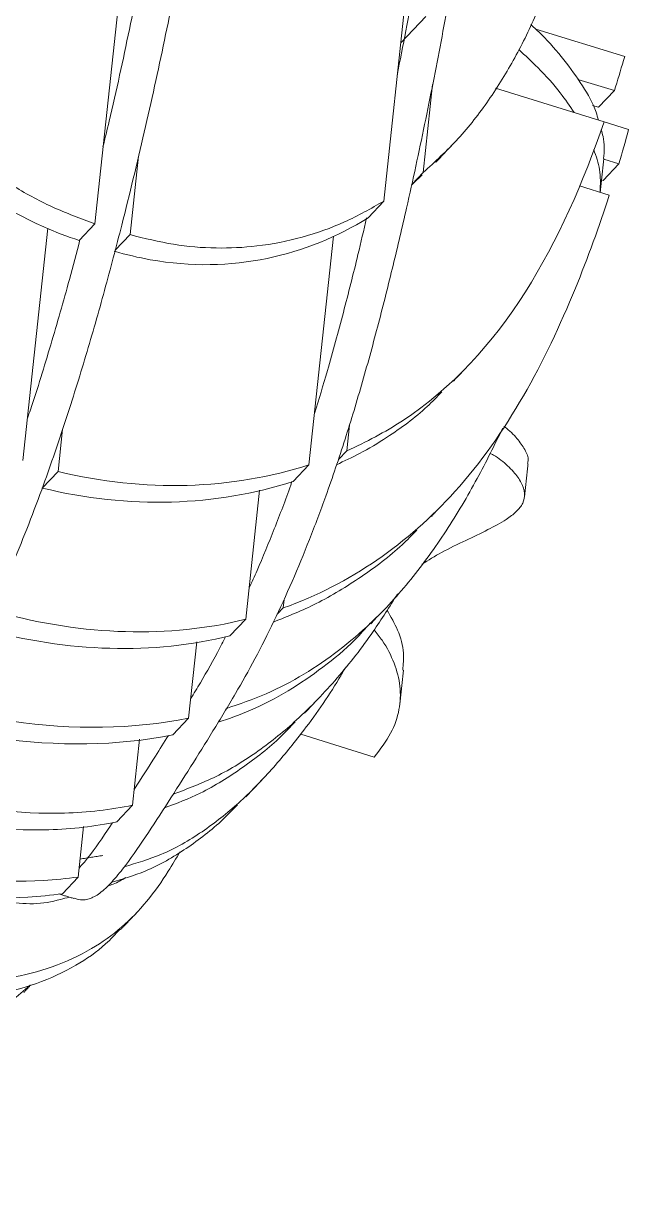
# Model space of a CAD drawing. Header units: millimetres. Extents: x -176 to 2097, y -1009 to 156.
# Drawn here: x -26.8 to 20.1, y -730.6 to -639.7 of the extents above; entities that cross this region are included whole.
import ezdxf

# ---------------------------------------------------------------- set-up
doc = ezdxf.new("R2010")
doc.units = ezdxf.units.MM

msp = doc.modelspace()

# ---------------------------------------------------------------- linework, layer by layer
at = {"color": 7, "linetype": 'Continuous', "lineweight": 15}
for p, q in [((-16.166, -607.265), (-21.294, -655.213)), ((5.353, -613.908), (1.123, -653.459)), ((4.385, -639.118), (2.437, -641.175)), ((19.817, -642.231), (12.91, -640.099)), ((19.017, -644.876), (16.184, -644.001)), ((4.175, -651.239), (4.908, -644.388)), ((9.794, -644.687), (18.223, -647.289)), ((19.017, -644.876), (17.793, -646.169)), ((17.793, -646.169), (17.328, -646.026)), ((20.118, -647.895), (18.216, -647.308)), ((-18.569, -656.054), (-17.917, -649.952)), ((19.372, -650.556), (18.148, -651.85)), ((19.372, -650.556), (18.194, -650.193)), ((4.175, -651.239), (3.297, -652.167)), ((16.31, -652.269), (18.625, -652.983)), ((18.148, -651.85), (18.021, -651.81)), ((-0.101, -654.752), (1.123, -653.459)), ((-24.95, -655.541), (-26.881, -673.593)), ((-22.518, -656.506), (-21.294, -655.213)), ((-18.569, -656.054), (-19.715, -657.264)), ((-2.788, -656.172), (-4.687, -673.927)), ((-24.156, -674.434), (-23.804, -671.145)), ((-1.755, -672.827), (-1.544, -670.855)), ((-1.755, -672.827), (-2.396, -673.504)), ((-5.912, -675.22), (-4.687, -673.927)), ((-24.156, -674.434), (-25.381, -675.727)), ((-25.381, -675.727), (-25.379, -675.716)), ((-8.518, -675.891), (-9.59, -685.912)), ((-6.681, -685.037), (-7.146, -685.527)), ((-6.681, -685.037), (-6.61, -684.368)), ((-10.814, -687.205), (-9.59, -685.912)), ((-13.398, -687.661), (-14.032, -693.586)), ((-15.256, -694.88), (-14.032, -693.586)), ((0.383, -696.605), (-5.318, -694.824)), ((-17.829, -695.232), (-18.377, -700.356)), ((-19.601, -701.649), (-18.377, -700.356)), ((-22.593, -705.922), (-22.173, -702.001)), ((-23.818, -707.216), (-22.593, -705.922))]:
    msp.add_line(p, q, dxfattribs=at)
for points, knots in [([(-13.715, -584.352), (-13.483, -585.006), (-13.021, -586.311), (-12.55, -588.725), (-12.289, -591.508), (-12.224, -594.605), (-12.321, -597.941), (-12.594, -602.124), (-13.091, -607.186), (-13.853, -613.142), (-14.806, -619.463), (-15.917, -626.108), (-17.184, -633.068), (-18.607, -640.121), (-19.765, -645.52), (-20.511, -648.58), (-20.673, -649.241)], [0, 0, 0, 0, 0.055285, 0.110326, 0.165037, 0.219788, 0.27477, 0.32993, 0.416475, 0.502878, 0.589304, 0.685423, 0.781431, 0.8774, 0.973493, 1, 1, 1, 1]), ([(-10.99, -585.194), (-10.758, -585.847), (-10.296, -587.152), (-9.825, -589.566), (-9.564, -592.349), (-9.499, -595.446), (-9.596, -598.782), (-9.869, -602.965), (-10.366, -608.027), (-11.128, -613.983), (-12.081, -620.304), (-13.191, -626.949), (-14.461, -633.91), (-15.874, -640.959), (-17.443, -648.096), (-19.004, -654.582), (-20.531, -660.378), (-21.98, -665.451), (-23.557, -670.499), (-25.053, -674.871), (-26.425, -678.539), (-27.63, -681.501), (-28.896, -684.31), (-30.222, -686.917), (-31.726, -689.459), (-33.374, -691.949), (-35.144, -694.621), (-36.906, -697.353), (-38.668, -699.992), (-40.308, -702.257), (-41.808, -704.065), (-43.154, -705.44), (-44.465, -706.516), (-45.714, -707.238), (-46.948, -707.986), (-48.228, -709.167), (-49.518, -710.761), (-50.821, -712.813), (-52.087, -715.288), (-53.31, -717.93), (-54.424, -720.376), (-55.443, -722.587), (-56.378, -724.572), (-57.342, -726.493), (-58.229, -728.046), (-59.008, -729.186), (-59.659, -729.972), (-60.26, -730.473), (-60.694, -730.676), (-60.874, -730.572), (-60.917, -730.546)], [0, 0, 0, 0, 0.022316, 0.044534, 0.066618, 0.088718, 0.110912, 0.133177, 0.168112, 0.202989, 0.237875, 0.276674, 0.315428, 0.354166, 0.392954, 0.431855, 0.459089, 0.486284, 0.513471, 0.54074, 0.557875, 0.574897, 0.591795, 0.608663, 0.625701, 0.647671, 0.669531, 0.691143, 0.712814, 0.734628, 0.751683, 0.768676, 0.78573, 0.802958, 0.820138, 0.836184, 0.852055, 0.867921, 0.88407, 0.900405, 0.916539, 0.928659, 0.940992, 0.95343, 0.965817, 0.974051, 0.982123, 0.989939, 0.99756, 1, 1, 1, 1]), ([(7.065, -597.905), (7.106, -598.256), (7.272, -599.653), (7.42, -602.334), (7.406, -606.077), (7.203, -610.068), (6.843, -614.252), (6.352, -618.582), (5.758, -623.019), (4.992, -628.1), (4.023, -633.839), (3.047, -639.232), (2.385, -642.54), (2.153, -643.697)], [0, 0, 0, 0, 0.031106, 0.123858, 0.216059, 0.308028, 0.400128, 0.492454, 0.584901, 0.677418, 0.804656, 0.931681, 1, 1, 1, 1]), ([(9.79, -598.746), (9.831, -599.097), (9.996, -600.494), (10.144, -603.175), (10.131, -606.918), (9.928, -610.909), (9.568, -615.093), (9.077, -619.424), (8.483, -623.86), (7.716, -628.942), (6.752, -634.678), (5.582, -641.055), (4.316, -647.484), (3.065, -653.287), (1.855, -658.447), (0.727, -662.941), (-0.505, -667.451), (-1.86, -671.942), (-3.248, -676.05), (-4.634, -679.738), (-5.98, -683), (-7.396, -686.108), (-8.872, -689.014), (-10.458, -691.83), (-12.129, -694.589), (-13.87, -697.383), (-15.617, -700.123), (-17.374, -702.822), (-18.884, -705.024), (-20.11, -706.478), (-21.032, -707.32), (-21.865, -707.698), (-22.481, -707.726), (-22.809, -707.609), (-22.915, -707.571)], [0, 0, 0, 0, 0.012297, 0.048963, 0.085411, 0.121767, 0.158175, 0.194673, 0.231218, 0.267791, 0.31809, 0.368304, 0.418364, 0.468396, 0.502466, 0.536695, 0.570931, 0.605048, 0.639079, 0.665786, 0.69244, 0.719064, 0.745735, 0.772557, 0.803127, 0.833505, 0.863835, 0.894537, 0.925428, 0.942459, 0.959106, 0.975516, 0.992066, 1, 1, 1, 1]), ([(4.175, -651.239), (5.106, -650.385), (6.971, -648.671), (9.315, -645.645), (11.347, -642.344), (13.08, -638.791), (13.992, -636.27), (14.45, -635.003)], [0, 0, 0, 0, 0.196606, 0.394351, 0.594067, 0.79602, 1, 1, 1, 1]), ([(12.537, -639.746), (12.813, -640.002), (13.772, -640.892), (15.147, -642.477), (16.58, -644.49), (17.485, -646.067), (17.723, -646.964), (17.778, -647.173)], [0, 0, 0, 0, 0.108322, 0.377685, 0.647833, 0.918003, 1, 1, 1, 1]), ([(-39.19, -641.015), (-38.374, -642.14), (-36.746, -644.387), (-33.883, -647.461), (-30.88, -650.099), (-27.77, -652.259), (-24.617, -653.993), (-22.409, -654.803), (-21.294, -655.213)], [0, 0, 0, 0, 0.178819, 0.357088, 0.534908, 0.687788, 0.842305, 1, 1, 1, 1]), ([(-40.415, -642.309), (-36.602, -647.87), (-30.705, -653.42), (-23.451, -656.197), (-22.518, -656.506)], [0.01224527, 0.01224527, 0.01224527, 0.01224527, 0.09375, 0.10559121, 0.10559121, 0.10559121, 0.10559121]), ([(11.594, -641.687), (12.098, -642.152), (13.29, -643.251), (14.752, -644.884), (15.56, -646.065), (15.908, -646.574)], [0, 0, 0, 0, 0.294307, 0.69607, 1, 1, 1, 1]), ([(19.017, -644.876), (19.264, -644.094), (19.531, -643.212), (19.789, -642.329), (19.817, -642.231)], [0.116159217, 0.116159217, 0.116159217, 0.116159217, 0.125, 0.126102765, 0.126102765, 0.126102765, 0.126102765]), ([(-1.755, -672.827), (-0.231, -672.165), (1.217, -671.388), (2.57, -670.501), (10.352, -665.4), (15.006, -656.663), (18.223, -647.289)], [0.9813882, 0.9813882, 0.9813882, 0.9813882, 1, 1, 1, 1.1070231, 1.1070231, 1.1070231, 1.1070231]), ([(17.992, -647.913), (18.047, -648.084), (18.287, -648.837), (18.227, -649.578), (18.181, -650.151)], [0, 0, 0, 0, 0.22782, 1, 1, 1, 1]), ([(17.42, -649.457), (17.6, -649.972), (17.985, -651.07), (17.933, -652.151), (17.905, -652.724)], [0, 0, 0, 0, 0.469669, 1, 1, 1, 1]), ([(-6.681, -685.037), (-1.461, -683.181), (8.111, -676.384), (14.845, -663.683), (17.84, -655.429), (18.625, -652.983)], [0.2571799, 0.2571799, 0.2571799, 0.2571799, 0.3125, 0.375, 0.4007601, 0.4007601, 0.4007601, 0.4007601]), ([(-18.569, -656.054), (-17.441, -656.337), (-15.206, -656.898), (-11.895, -657.159), (-8.537, -656.996), (-5.179, -656.322), (-1.863, -655.154), (0.127, -654.025), (1.123, -653.459)], [0, 0, 0, 0, 0.157695, 0.312212, 0.465093, 0.642912, 0.821181, 1, 1, 1, 1]), ([(-19.794, -657.347), (-18.857, -657.615), (-11.492, -659.35), (-4.822, -657.679), (-0.101, -654.752)], [0.89440879, 0.89440879, 0.89440879, 0.89440879, 0.90625, 0.98775473, 0.98775473, 0.98775473, 0.98775473]), ([(-0.214, -654.761), (-0.434, -655.708), (-0.999, -658.145), (-2.003, -662.099), (-3.114, -666.227), (-3.919, -668.835), (-4.261, -669.945)], [0, 0, 0, 0, 0.188005, 0.484229, 0.780517, 1, 1, 1, 1]), ([(-22.457, -656.441), (-22.725, -657.474), (-23.433, -660.195), (-24.716, -664.604), (-25.805, -668.208), (-26.453, -670.083), (-26.529, -670.304)], [0, 0, 0, 0, 0.222988, 0.587319, 0.951542, 1, 1, 1, 1]), ([(-2.555, -673.914), (-1.948, -673.633), (-0.594, -673.005), (1.801, -671.545), (3.973, -669.972), (5.261, -668.641), (5.634, -668.254)], [0, 0, 0, 0, 0.197298, 0.440165, 0.837465, 1, 1, 1, 1]), ([(-11.138, -692.853), (-10.079, -692.49), (-7.96, -691.763), (-5.042, -690.218), (-2.337, -688.378), (0.482, -685.957), (3.3, -682.868), (6.018, -679.077), (8.365, -675.126), (9.713, -672.388), (10.362, -671.069)], [0, 0, 0, 0, 0.103327, 0.206734, 0.310529, 0.414764, 0.562622, 0.711487, 0.861005, 1, 1, 1, 1]), ([(10.44, -670.949), (10.458, -670.961), (10.888, -671.245), (11.467, -671.854), (12.098, -672.725), (12.385, -673.397), (12.297, -673.746), (12.277, -673.824)], [0, 0, 0, 0, 0.01397, 0.339538, 0.635628, 0.918505, 1, 1, 1, 1]), ([(9.363, -673.036), (9.453, -673.078), (9.782, -673.232), (10.434, -673.703), (11.201, -674.42), (11.839, -675.302), (12.118, -676.138), (11.966, -676.907), (11.438, -677.581), (10.512, -678.271), (9.154, -678.995), (7.424, -679.816), (5.641, -680.673), (4.58, -681.328), (4.08, -681.636)], [0, 0, 0, 0, 0.016098, 0.058561, 0.147523, 0.228431, 0.305729, 0.3754, 0.444211, 0.516975, 0.624299, 0.745147, 0.879788, 1, 1, 1, 1]), ([(-6.006, -675.217), (-6.038, -675.313), (-6.46, -676.564), (-7.369, -678.884), (-8.444, -681.563), (-9.124, -683.032), (-9.329, -683.476)], [0, 0, 0, 0, 0.033105, 0.430987, 0.828075, 1, 1, 1, 1]), ([(-7.432, -686.125), (-6.313, -685.676), (-3.912, -684.712), (-0.602, -682.654), (1.998, -680.717), (3.316, -679.375), (3.693, -678.991)], [0, 0, 0, 0, 0.266088, 0.57116, 0.877185, 1, 1, 1, 1]), ([(-15.218, -699.487), (-14.09, -699.062), (-11.741, -698.175), (-8.564, -696.181), (-5.407, -693.629), (-2.439, -690.511), (0.146, -687.207), (1.574, -684.926), (2.192, -683.939)], [0, 0, 0, 0, 0.1475381, 0.3074868, 0.4690059, 0.6607315, 0.853169, 1, 1, 1, 1]), ([(-28.94, -685.307), (-28.879, -685.325), (-22.243, -687.2), (-15.496, -687.374), (-9.59, -685.912)], [0.1869467, 0.1869467, 0.1869467, 0.1869467, 0.1875, 0.24715674, 0.24715674, 0.24715674, 0.24715674]), ([(1.379, -685.196), (1.674, -685.711), (2.307, -686.819), (2.728, -688.395), (2.635, -689.419), (2.596, -689.857)], [0, 0, 0, 0, 0.332706, 0.714889, 1, 1, 1, 1]), ([(-30.164, -686.601), (-30.103, -686.618), (-23.468, -688.494), (-16.721, -688.668), (-10.814, -687.205)], [0.1869467, 0.1869467, 0.1869467, 0.1869467, 0.1875, 0.24715674, 0.24715674, 0.24715674, 0.24715674]), ([(-11.729, -693.91), (-10.886, -693.618), (-8.984, -692.96), (-6.265, -691.512), (-3.573, -689.662), (-1.432, -687.902), (-0.32, -686.648), (0.072, -686.206)], [0, 0, 0, 0, 0.182955, 0.412464, 0.642834, 0.874179, 1, 1, 1, 1]), ([(0.373, -686.749), (0.586, -687.013), (1.261, -687.854), (1.984, -689.321), (2.468, -691.132), (2.384, -692.965), (1.746, -694.826), (0.848, -695.998), (0.383, -696.605)], [0, 0, 0, 0, 0.079886, 0.254168, 0.429058, 0.608431, 0.797006, 1, 1, 1, 1]), ([(-11.161, -687.266), (-11.307, -687.556), (-11.945, -688.826), (-12.857, -690.419), (-13.62, -691.682), (-13.873, -692.101)], [0, 0, 0, 0, 0.165397, 0.723324, 1, 1, 1, 1]), ([(-19.023, -705.13), (-18.056, -704.838), (-15.888, -704.185), (-12.914, -702.468), (-10.081, -700.208), (-7.552, -697.615), (-4.941, -694.412), (-3.027, -691.731), (-1.998, -689.908), (-1.821, -689.595)], [0, 0, 0, 0, 0.1227923, 0.2752093, 0.428552, 0.582563, 0.7360172, 0.9546587, 1, 1, 1, 1]), ([(-33.349, -692.675), (-31.48, -693.172), (-24.807, -694.533), (-18.318, -694.46), (-14.032, -693.586)], [0.20268465, 0.20268465, 0.20268465, 0.20268465, 0.21875, 0.25984753, 0.25984753, 0.25984753, 0.25984753]), ([(-34.573, -693.968), (-32.705, -694.465), (-26.031, -695.826), (-19.543, -695.753), (-15.256, -694.88)], [0.20268465, 0.20268465, 0.20268465, 0.20268465, 0.21875, 0.25984753, 0.25984753, 0.25984753, 0.25984753]), ([(-15.909, -700.56), (-14.964, -700.201), (-12.796, -699.379), (-9.803, -697.459), (-7.355, -695.575), (-6.12, -694.254), (-5.754, -693.862)], [0, 0, 0, 0, 0.241283, 0.552876, 0.867529, 1, 1, 1, 1]), ([(-15.595, -694.926), (-15.929, -695.464), (-16.811, -696.887), (-17.695, -698.264), (-18.244, -699.119)], [0, 0, 0, 0, 0.378264, 1, 1, 1, 1]), ([(-37.65, -699.039), (-36.618, -699.318), (-31.862, -700.473), (-25.288, -701.289), (-20.079, -700.704), (-18.377, -700.356)], [0.21006925, 0.21006925, 0.21006925, 0.21006925, 0.21875, 0.25, 0.26605622, 0.26605622, 0.26605622, 0.26605622]), ([(-38.875, -700.332), (-37.842, -700.611), (-33.087, -701.767), (-26.512, -702.582), (-21.303, -701.998), (-19.601, -701.649)], [0.21006925, 0.21006925, 0.21006925, 0.21006925, 0.21875, 0.25, 0.26605622, 0.26605622, 0.26605622, 0.26605622]), ([(-20.04, -706.353), (-19.143, -706.082), (-17.046, -705.449), (-14.149, -703.75), (-11.804, -701.951), (-10.601, -700.693), (-10.23, -700.305)], [0, 0, 0, 0, 0.2332882, 0.5456411, 0.8598913, 1, 1, 1, 1]), ([(-19.926, -701.694), (-19.983, -701.781), (-20.631, -702.772), (-21.504, -704.063), (-22.303, -704.976), (-22.518, -705.222)], [0, 0, 0, 0, 0.0657327, 0.7479738, 1, 1, 1, 1]), ([(-41.803, -704.007), (-39.971, -704.534), (-34.428, -705.871), (-27.926, -706.476), (-23.478, -706.047), (-22.593, -705.922)], [0.23447558, 0.23447558, 0.23447558, 0.23447558, 0.25, 0.28125, 0.28916631, 0.28916631, 0.28916631, 0.28916631]), ([(-31.517, -714.113), (-30.32, -714.024), (-27.931, -713.845), (-24.554, -712.993), (-21.633, -711.633), (-19.179, -709.886), (-17.207, -707.832), (-15.775, -705.802), (-14.997, -704.474), (-14.703, -703.972)], [0, 0, 0, 0, 0.164096, 0.327372, 0.490288, 0.631376, 0.772282, 0.913983, 1, 1, 1, 1]), ([(-43.027, -705.301), (-41.196, -705.827), (-35.653, -707.164), (-29.15, -707.77), (-24.702, -707.341), (-23.818, -707.216)], [0.23447558, 0.23447558, 0.23447558, 0.23447558, 0.25, 0.28125, 0.28916631, 0.28916631, 0.28916631, 0.28916631]), ([(-20.3, -706.605), (-20.163, -706.564), (-19.657, -706.416), (-19.216, -706.155), (-18.895, -705.966)], [0, 0, 0, 0, 0.27196, 1, 1, 1, 1]), ([(-28.308, -707.803), (-27.554, -707.909), (-26.043, -708.121), (-24.406, -707.789), (-23.508, -707.543), (-23.283, -707.482)], [0, 0, 0, 0, 0.427235, 0.856962, 1, 1, 1, 1]), ([(-32.742, -715.406), (-31.545, -715.317), (-29.157, -715.138), (-25.775, -714.289), (-22.869, -712.915), (-20.711, -711.449), (-19.708, -710.358), (-19.346, -709.964)], [0, 0, 0, 0, 0.230755, 0.460357, 0.689453, 0.887854, 1, 1, 1, 1]), ([(-33.995, -717.185), (-33.771, -717.188), (-32.854, -717.201), (-31.297, -717.036), (-29.414, -716.5), (-27.75, -715.563), (-26.802, -714.735), (-26.321, -714.315)], [0, 0, 0, 0, 0.074625, 0.306507, 0.533759, 0.763495, 1, 1, 1, 1])]:
    msp.add_open_spline(points, degree=3, knots=knots, dxfattribs=at)
for points, degree in [([(19.372, -650.556), (19.632, -649.674), (19.881, -648.787), (20.118, -647.895)], 3), ([(5.159, -650.444), (6.383, -649.15)], 1), ([(17.923, -652.725), (18.199, -650.152)], 1), ([(3.271, -652.221), (4.113, -651.403)], 1), ([(6.533, -667.427), (7.758, -666.134)], 1), ([(-24.156, -674.434), (-17.444, -676.096), (-10.633, -675.827), (-4.687, -673.927)], 3), ([(12.043, -676.407), (12.319, -673.834)], 1), ([(-25.381, -675.727), (-18.669, -677.39), (-11.857, -677.121), (-5.912, -675.22)], 3), ([(4.829, -677.922), (6.053, -676.629)], 1), ([(0.122, -686.257), (1.346, -684.964)], 1), ([(2.375, -692.428), (2.651, -689.855)], 1), ([(-5.014, -693.192), (-3.789, -691.899)], 1), ([(-9.573, -699.694), (-8.348, -698.401)], 1), ([(-22.444, -704.531), (-20.685, -704.248)], 1), ([(-24.084, -707.235), (-22.922, -707.594)], 1), ([(-19.301, -710.007), (-18.077, -708.714)], 1), ([(-26.822, -714.886), (-26.268, -714.301)], 1)]:
    msp.add_open_spline(points, degree=degree, dxfattribs=at)

doc.saveas('drawing.dxf')
